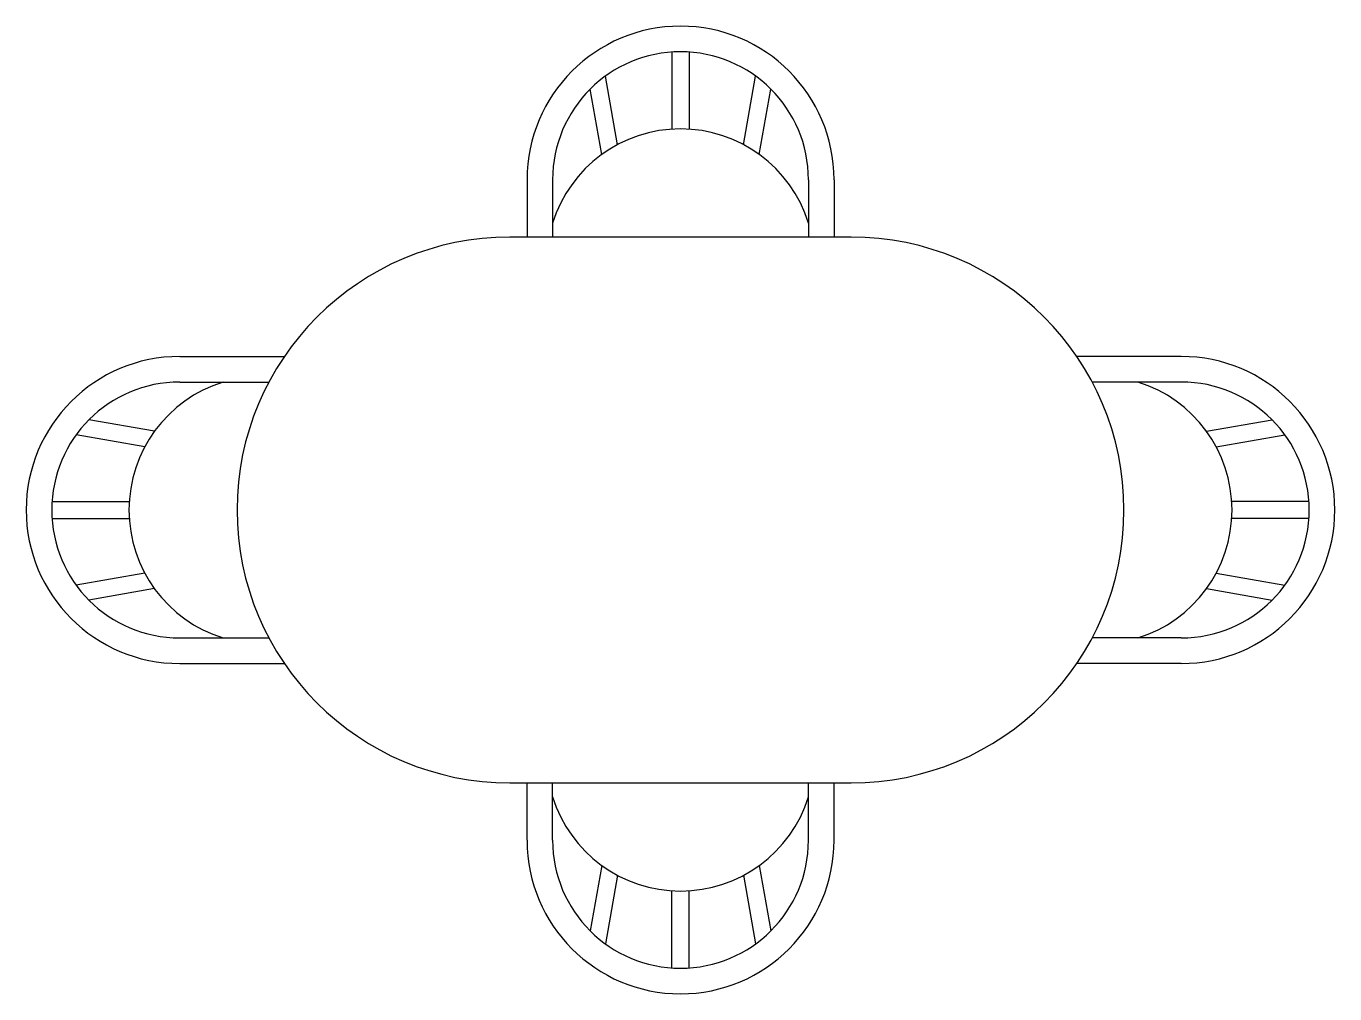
# Model space of a CAD drawing. Header units: millimetres. Extents: x -915.83 to -913.91, y 2579.44 to 2580.85.
import ezdxf

# ---------------------------------------------------------------- set-up
doc = ezdxf.new("R2010")
doc.units = ezdxf.units.MM
doc.header["$LTSCALE"] = 10
doc.layers.add('Móveis_mesas', color=2, linetype='Continuous')

msp = doc.modelspace()

# ---------------------------------------------------------------- linework, layer by layer
at = {"layer": 'Móveis_mesas', "color": 1}
for p, q in [((-914.8787, 2580.8163), (-914.8787, 2580.7032)), ((-914.8787, 2580.8163), (-914.8787, 2580.7032)), ((-914.8537, 2580.8163), (-914.8537, 2580.7032)), ((-914.8537, 2580.8163), (-914.8537, 2580.7032)), ((-914.9587, 2580.6804), (-914.9764, 2580.7809)), ((-914.9587, 2580.6804), (-914.9764, 2580.7809)), ((-914.7738, 2580.6804), (-914.7561, 2580.7809)), ((-914.7738, 2580.6804), (-914.7561, 2580.7809)), ((-914.9815, 2580.6661), (-914.9985, 2580.7621)), ((-914.9815, 2580.6661), (-914.9985, 2580.7621)), ((-914.7509, 2580.6661), (-914.734, 2580.7621)), ((-914.7509, 2580.6661), (-914.734, 2580.7621)), ((-915.0537, 2580.6292), (-915.0537, 2580.5451)), ((-915.0537, 2580.6292), (-915.0537, 2580.5451)), ((-914.6787, 2580.6292), (-914.6787, 2580.5451)), ((-915.6003, 2580.3326), (-915.4696, 2580.3326)), ((-914.1322, 2580.3326), (-914.2629, 2580.3326)), ((-915.6373, 2580.2604), (-915.7333, 2580.2773)), ((-915.6373, 2580.2604), (-915.7333, 2580.2773)), ((-914.0952, 2580.2604), (-913.9992, 2580.2773)), ((-914.0952, 2580.2604), (-913.9992, 2580.2773)), ((-915.6516, 2580.2375), (-915.7521, 2580.2552)), ((-915.6516, 2580.2375), (-915.7521, 2580.2552)), ((-914.0809, 2580.2375), (-913.9804, 2580.2552)), ((-914.0809, 2580.2375), (-913.9804, 2580.2552)), ((-915.7874, 2580.1576), (-915.6743, 2580.1576)), ((-915.7874, 2580.1576), (-915.6743, 2580.1576)), ((-913.9451, 2580.1576), (-914.0582, 2580.1576)), ((-913.9451, 2580.1576), (-914.0582, 2580.1576)), ((-915.7874, 2580.1326), (-915.6743, 2580.1326)), ((-915.7874, 2580.1326), (-915.6743, 2580.1326)), ((-913.9451, 2580.1326), (-914.0582, 2580.1326)), ((-913.9451, 2580.1326), (-914.0582, 2580.1326)), ((-915.6516, 2580.0526), (-915.7521, 2580.0349)), ((-915.6516, 2580.0526), (-915.7521, 2580.0349)), ((-914.0809, 2580.0526), (-913.9804, 2580.0349)), ((-914.0809, 2580.0526), (-913.9804, 2580.0349)), ((-915.6373, 2580.0298), (-915.7333, 2580.0129)), ((-915.6373, 2580.0298), (-915.7333, 2580.0129)), ((-914.0952, 2580.0298), (-913.9992, 2580.0129)), ((-914.0952, 2580.0298), (-913.9992, 2580.0129)), ((-915.6003, 2579.9576), (-915.4696, 2579.9576)), ((-915.6003, 2579.9576), (-915.4696, 2579.9576)), ((-914.1322, 2579.9576), (-914.2629, 2579.9576)), ((-914.1322, 2579.9576), (-914.2629, 2579.9576)), ((-915.0537, 2579.661), (-915.0537, 2579.7451)), ((-915.0537, 2579.661), (-915.0537, 2579.7451)), ((-914.6787, 2579.661), (-914.6787, 2579.7451)), ((-914.9815, 2579.624), (-914.9985, 2579.5281)), ((-914.9815, 2579.624), (-914.9985, 2579.5281)), ((-914.9587, 2579.6097), (-914.9764, 2579.5093)), ((-914.9587, 2579.6097), (-914.9764, 2579.5093)), ((-914.7738, 2579.6097), (-914.7561, 2579.5093)), ((-914.7738, 2579.6097), (-914.7561, 2579.5093)), ((-914.7509, 2579.624), (-914.734, 2579.5281)), ((-914.7509, 2579.624), (-914.734, 2579.5281)), ((-914.8787, 2579.4739), (-914.8787, 2579.587)), ((-914.8787, 2579.4739), (-914.8787, 2579.587)), ((-914.8537, 2579.4739), (-914.8537, 2579.587)), ((-914.8537, 2579.4739), (-914.8537, 2579.587))]:
    msp.add_line(p, q, dxfattribs=at)
at = {"layer": 'Móveis_mesas'}
for p, q in [((-915.0912, 2580.6292), (-915.0912, 2580.5451)), ((-914.6412, 2580.6292), (-914.6412, 2580.5451)), ((-915.6003, 2580.3701), (-915.447, 2580.3701)), ((-914.1322, 2580.3701), (-914.2855, 2580.3701)), ((-915.6003, 2579.9201), (-915.447, 2579.9201)), ((-914.1322, 2579.9201), (-914.2855, 2579.9201)), ((-915.0912, 2579.661), (-915.0912, 2579.7451)), ((-914.6412, 2579.661), (-914.6412, 2579.7451))]:
    msp.add_line(p, q, dxfattribs=at)
msp.add_lwpolyline([(-914.6162, 2580.5451), (-915.1162, 2580.5451, 1), (-915.1162, 2579.7451), (-914.6162, 2579.7451, 1)], format="xyb", close=True, dxfattribs=at)
for centre, start, end in [((-914.8662, 2580.6292), 0, 180), ((-914.8662, 2580.6292), 0, 180), ((-915.6003, 2580.1451), 90, 270), ((-915.6003, 2580.1451), 90, 270), ((-914.1322, 2580.1451), 270, 90), ((-914.1322, 2580.1451), 270, 90), ((-914.8662, 2579.661), 180, 0), ((-914.8662, 2579.661), 180, 0)]:
    msp.add_arc(centre, 0.225, start, end, dxfattribs=at)
at = {"layer": 'Móveis_mesas', "color": 1}
for centre, radius, start, end in [((-914.8662, 2580.6292), 0.1875, 0, 180), ((-914.8662, 2580.6292), 0.1875, 0, 180), ((-914.8662, 2580.5072), 0.1964, 17.3128, 162.6872), ((-914.8662, 2580.5072), 0.1964, 17.3128, 162.6872), ((-915.6003, 2580.1451), 0.1875, 90, 270), ((-915.6003, 2580.1451), 0.1875, 90, 270), ((-915.4783, 2580.1451), 0.1964, 107.3128, 252.6872), ((-915.4783, 2580.1451), 0.1964, 107.3128, 252.6872), ((-914.2542, 2580.1451), 0.1964, 287.3128, 72.6872), ((-914.2542, 2580.1451), 0.1964, 287.3128, 72.6872), ((-914.1322, 2580.1451), 0.1875, 270, 90), ((-914.1322, 2580.1451), 0.1875, 270, 90), ((-914.8662, 2579.783), 0.1964, 197.3128, 342.6872), ((-914.8662, 2579.783), 0.1964, 197.3128, 342.6872), ((-914.8662, 2579.661), 0.1875, 180, 0), ((-914.8662, 2579.661), 0.1875, 180, 0)]:
    msp.add_arc(centre, radius, start, end, dxfattribs=at)

doc.saveas('drawing.dxf')
